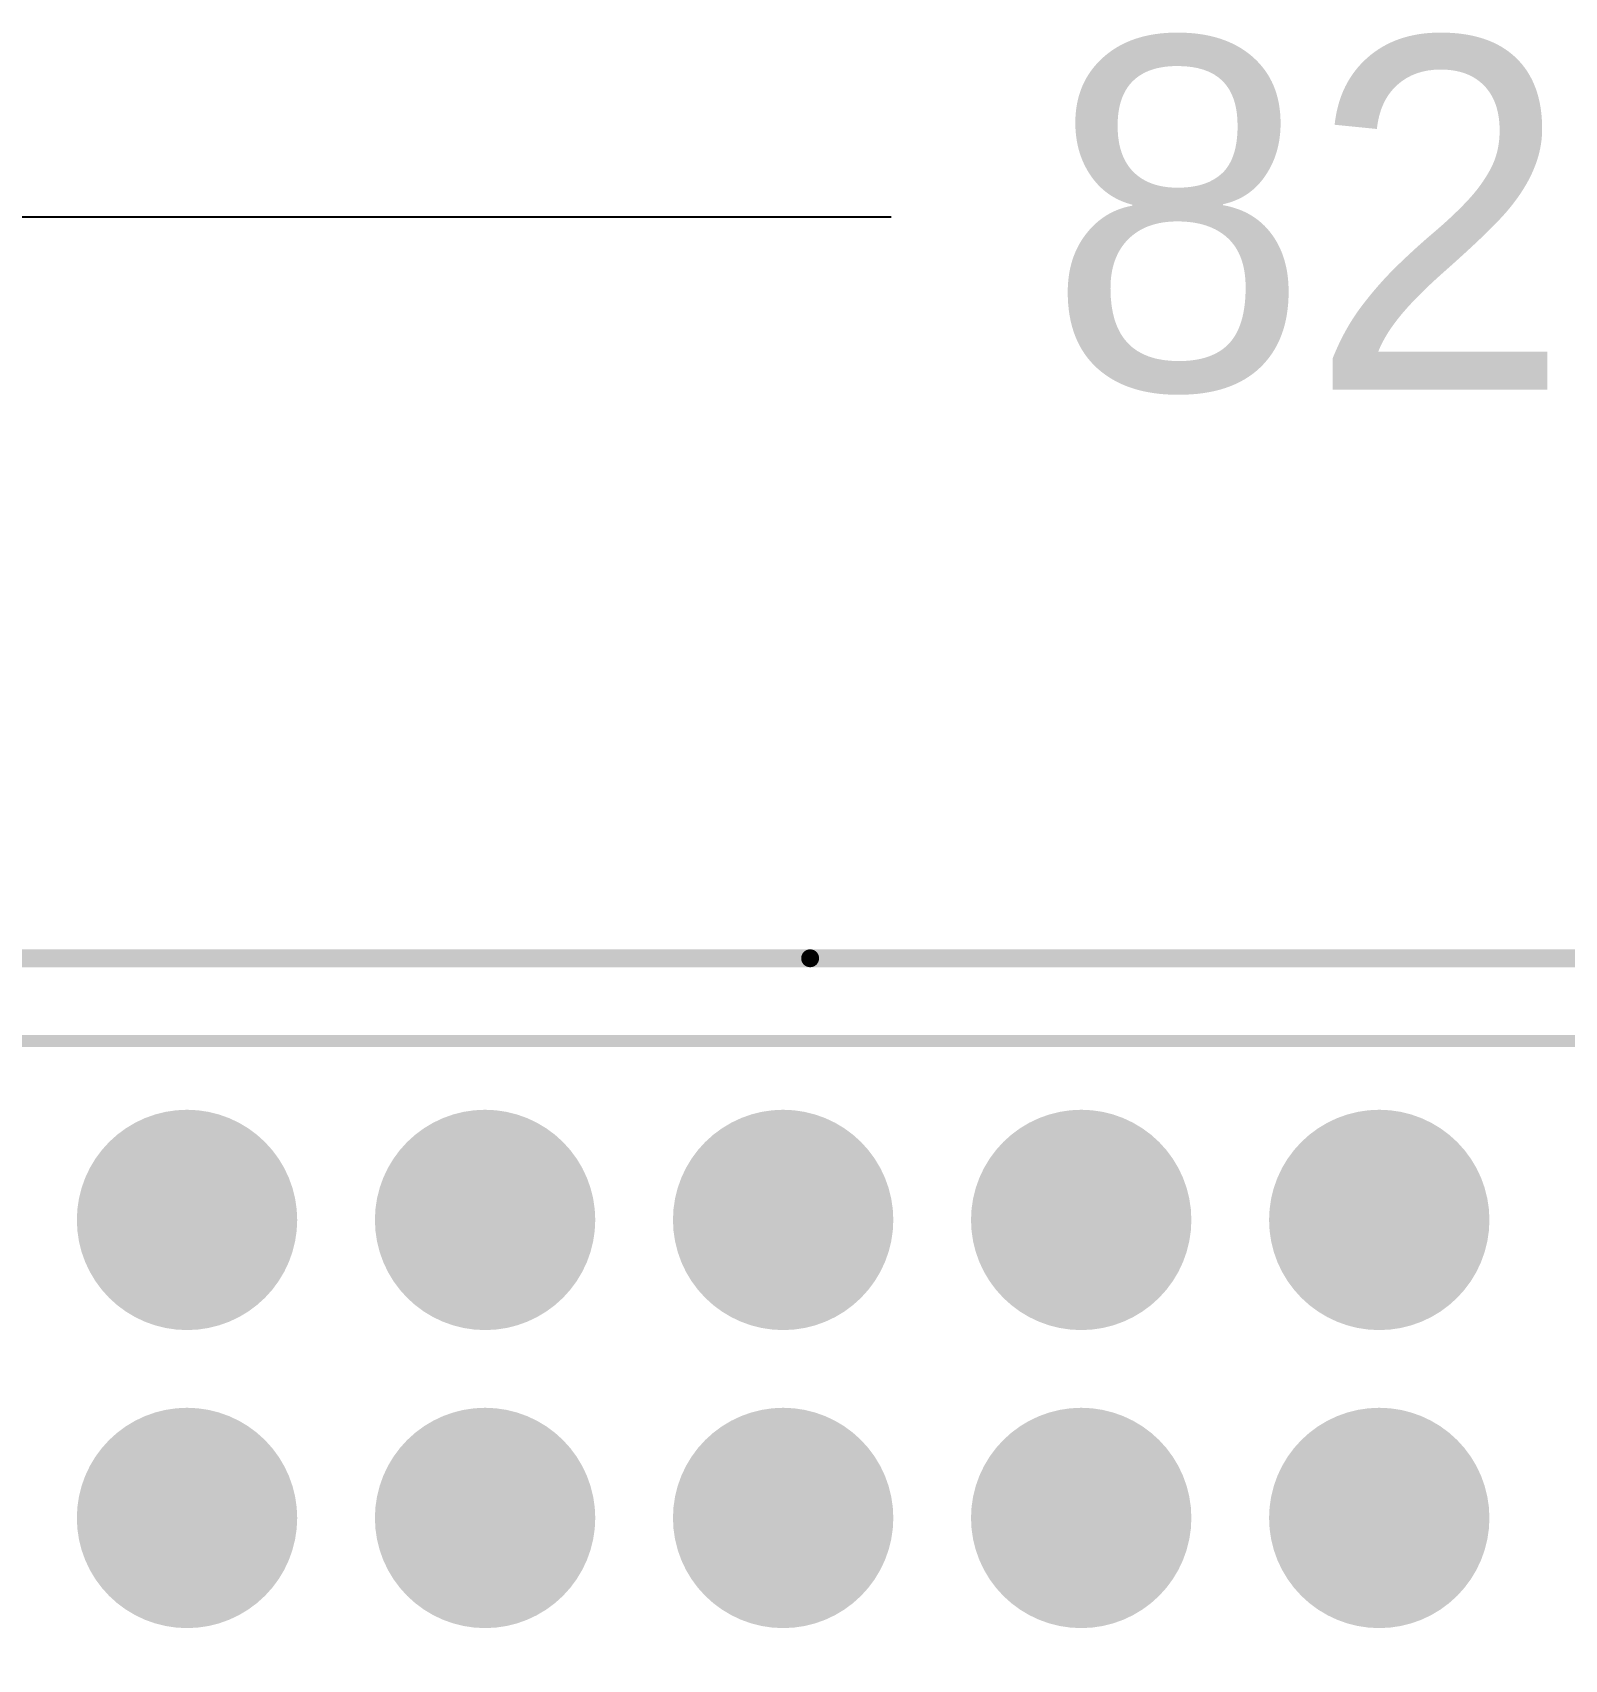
# Model space of a CAD drawing. Extents: x -13 to 102, y 0 to 99.
# Drawn here: x 28.37 to 41.43, y 78.52 to 92.39 of the extents above; entities that cross this region are included whole.
import ezdxf

# ---------------------------------------------------------------- set-up
doc = ezdxf.new("R2010")
doc.units = 0
doc.layers.get('0').update_dxf_attribs({"linetype": 'CONTINUOUS'})
doc.layers.get('DEFPOINTS').update_dxf_attribs({"linetype": 'CONTINUOUS'})
doc.layers.add('SILK_TOP_ART', color=251, linetype='CONTINUOUS')
doc.layers.add('SOLDER_TOP_ART', color=18, linetype='CONTINUOUS')
doc.layers.get('0').off()
doc.dimstyles.get("Standard").update_dxf_attribs({"dimtxt": 3, "dimasz": 3, "dimexe": 0.18, "dimexo": 0, "dimgap": 1.5, "dimtad": 0, "dimtih": 1, "dimtoh": 1, "dimzin": 0, "dimcen": 0.09, "dimazin": 3, "dimtfac": 1, "dimtofl": 0, "dimtmove": 0, "dimatfit": 3})

# ---------------------------------------------------------------- blocks, each defined once
blk = doc.blocks.new('ROUND_213')
at = {"const_width": 0.0762}
blk.add_lwpolyline([(-0.0381, 0, 1), (0.0381, 0, 1)], format="xyb", close=True, dxfattribs=at)
blk = doc.blocks.new('ROUND_346')
at = {"const_width": 0.939}
blk.add_lwpolyline([(-0.4695, 0, 1), (0.4695, 0, 1)], format="xyb", close=True, dxfattribs=at)
blk = doc.blocks.new('*U174')
at = {"layer": 'SOLDER_TOP_ART', "color": 0, "linetype": 'CONTINUOUS'}
blk.add_text('88.00', height=3, dxfattribs=at).set_placement((39.771, 0.605))
blk = doc.blocks.new('*D168')
at = {"layer": 'DEFPOINTS', "color": 0, "linetype": 'CONTINUOUS'}
for p in [(1, 82.538), (89, 61.962), (89, 2.079)]:
    blk.add_point(p, dxfattribs=at)
at = {"layer": 'SOLDER_TOP_ART', "color": 0, "linetype": 'CONTINUOUS'}
for p, q in [((1, 82.538), (1, 1.899)), ((89, 61.962), (89, 1.899)), ((4, 2.079), (38.441, 2.079)), ((86, 2.079), (51.559, 2.079))]:
    blk.add_line(p, q, dxfattribs=at)
for points in [[(4, 2.579), (4, 1.579), (1, 2.079)], [(86, 2.579), (86, 1.579), (89, 2.079)]]:
    blk.add_solid(points, dxfattribs=at)
at = {"layer": 'SOLDER_TOP_ART', "linetype": 'CONTINUOUS'}
blk.add_blockref('*U174', (0, 0), dxfattribs=at)
blk = doc.blocks.new('*U176')
at = {"layer": 'SOLDER_TOP_ART', "color": 0, "linetype": 'CONTINUOUS'}
blk.add_text('82.50', height=3, dxfattribs=at).set_placement((37.021, 89.345))
blk = doc.blocks.new('*D170')
at = {"layer": 'DEFPOINTS', "color": 0, "linetype": 'CONTINUOUS'}
for p in [(1, 90.82), (1, 82.462), (83.5, 82.462)]:
    blk.add_point(p, dxfattribs=at)
at = {"layer": 'SOLDER_TOP_ART', "color": 0, "linetype": 'CONTINUOUS'}
for p, q in [((1, 82.462), (1, 91)), ((83.5, 82.462), (83.5, 91)), ((4, 90.82), (35.691, 90.82)), ((80.5, 90.82), (48.809, 90.82))]:
    blk.add_line(p, q, dxfattribs=at)
for points in [[(4, 91.32), (4, 90.32), (1, 90.82)], [(80.5, 91.32), (80.5, 90.32), (83.5, 90.82)]]:
    blk.add_solid(points, dxfattribs=at)
at = {"layer": 'SOLDER_TOP_ART', "linetype": 'CONTINUOUS'}
blk.add_blockref('*U176', (0, 0), dxfattribs=at)

msp = doc.modelspace()

# ---------------------------------------------------------------- linework, layer by layer
at = {"layer": 'SILK_TOP_ART'}
for points, const_width in [([(35, 84.5), (3, 84.5)], 0.1524), ([(81.5, 84.5), (35, 84.5)], 0.1524), ([(7.338, 83.794), (59.662, 83.794)], 0.1016)]:
    msp.add_lwpolyline(points, dxfattribs=dict(at, const_width=const_width))
at = {"layer": 'SOLDER_TOP_ART', "const_width": 0.1524}
for points in [[(35, 84.5), (3, 84.5)], [(81.5, 84.5), (35, 84.5)]]:
    msp.add_lwpolyline(points, dxfattribs=at)

# ---------------------------------------------------------------- block references
at = {"layer": 'SILK_TOP_ART'}
msp.add_blockref('ROUND_213', (35, 84.5), dxfattribs=at)
msp.add_blockref('ROUND_213', (35, 84.5), dxfattribs=at)
at = {"layer": 'SOLDER_TOP_ART'}
for name, p in [('ROUND_213', (35, 84.5)), ('ROUND_213', (35, 84.5)), ('ROUND_346', (29.69, 82.27)), ('ROUND_346', (32.23, 82.27)), ('ROUND_346', (34.77, 82.27)), ('ROUND_346', (37.31, 82.27)), ('ROUND_346', (39.85, 82.27)), ('ROUND_346', (29.69, 79.73)), ('ROUND_346', (32.23, 79.73)), ('ROUND_346', (34.77, 79.73)), ('ROUND_346', (37.31, 79.73)), ('ROUND_346', (39.85, 79.73))]:
    msp.add_blockref(name, p, dxfattribs=at)

# ---------------------------------------------------------------- dimensions: what is measured, and where the dimension line sits
at = {"layer": 'SOLDER_TOP_ART', "linetype": 'CONTINUOUS'}
for base, p1, p2, picture, middle in [((1, 90.819649), (83.5, 82.4619), (1, 82.4619), '*D170', (42.25, 90.819649)), ((89, 2.079174), (1, 82.5381), (89, 61.9619), '*D168', (45, 2.079174))]:
    dim = msp.add_linear_dim(base=base, p1=p1, p2=p2, dimstyle='Standard', dxfattribs=at)
    dim.commit()
    dim.dimension.update_dxf_attribs({"geometry": picture, "text_midpoint": middle})

doc.saveas('drawing.dxf')
